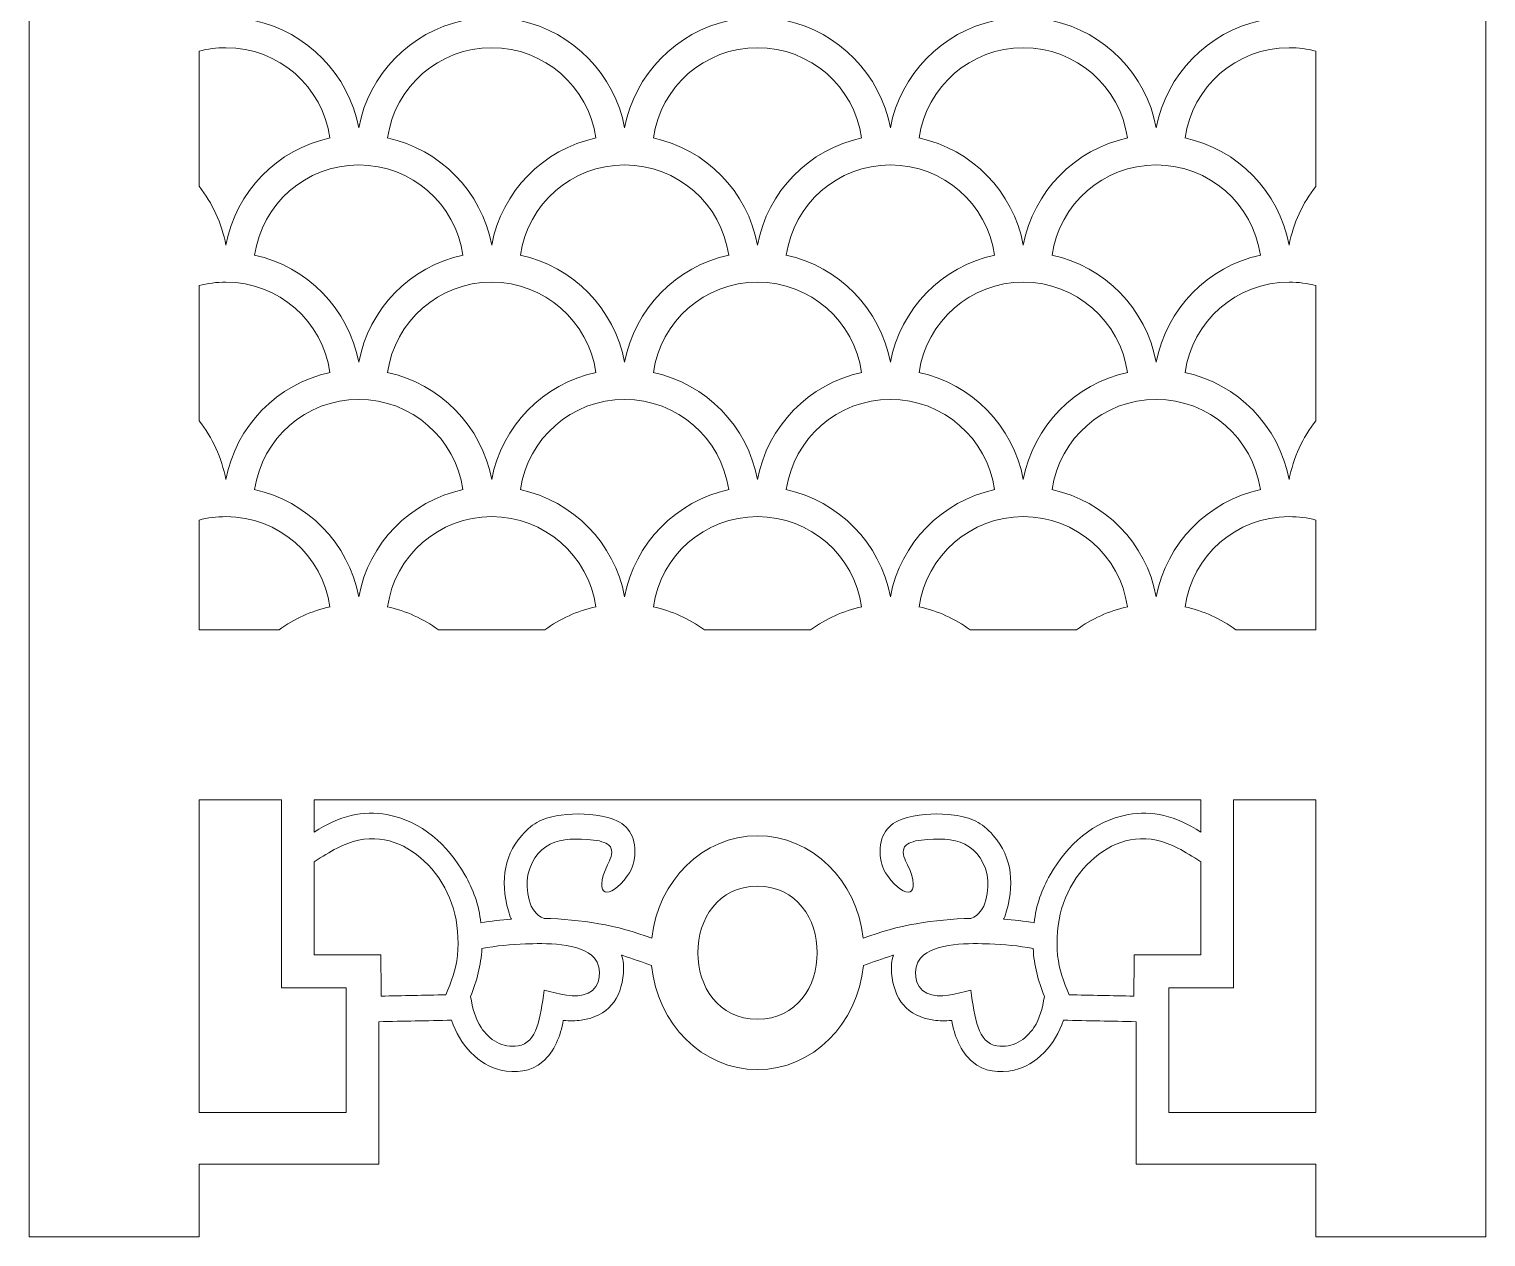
# Model space of a CAD drawing. Header units: centimetres. Extents: x -9.1 to 6.9, y -12.8 to 14.
# Drawn here: x -0.38 to 6.92, y -12.81 to -6.75 of the extents above; entities that cross this region are included whole.
import ezdxf

# ---------------------------------------------------------------- set-up
doc = ezdxf.new("R2010")
doc.units = ezdxf.units.CM
doc.header["$MEASUREMENT"] = 0
doc.layers.add('layer 1', color=7, linetype='Continuous')

msp = doc.modelspace()

# ---------------------------------------------------------------- linework, layer by layer
at = {"layer": 'layer 1', "color": 242, "lineweight": 9}
for points, knots in [([(6.9224, 13.97715), (4.48724, 13.97715), (2.05207, 13.97715), (-0.3831, 13.97715), (-0.3831, 13.97715), (-0.3831, 5.83829), (-0.3831, -2.30057), (-0.3831, -10.43944), (-0.3831, -10.43944), (-0.38308, -10.43944), (-0.38306, -10.43944), (-0.38304, -10.43944), (-0.38304, -10.43944), (-0.38304, -11.22951), (-0.38304, -12.01959), (-0.38304, -12.80967), (-0.38304, -12.80967), (-0.09894, -12.80967), (0.18517, -12.80967), (0.46927, -12.80967), (0.46927, -12.80967), (0.46927, -12.68791), (0.46927, -12.56615), (0.46927, -12.44439), (0.46927, -12.44439), (0.76979, -12.44439), (1.07031, -12.44439), (1.37083, -12.44439), (1.37083, -12.44439), (1.37083, -12.20647), (1.37083, -11.96854), (1.37083, -11.73061), (1.37083, -11.73061), (1.49241, -11.72818), (1.61399, -11.72576), (1.73556, -11.72333), (1.73556, -11.72333), (1.75716, -11.78489), (1.78544, -11.83829), (1.83242, -11.88541), (1.83242, -11.88541), (1.87842, -11.93155), (1.92596, -11.96007), (1.98178, -11.97305), (1.98178, -11.97305), (2.05568, -11.99023), (2.13372, -11.98275), (2.19304, -11.931), (2.19304, -11.931), (2.25044, -11.88091), (2.28356, -11.80069), (2.29546, -11.72416), (2.29546, -11.72416), (2.32943, -11.7276), (2.35832, -11.7268), (2.38557, -11.7229), (2.38557, -11.7229), (2.52153, -11.70344), (2.58575, -11.61741), (2.59723, -11.48768), (2.59723, -11.48768), (2.60004, -11.45589), (2.5978, -11.4245), (2.58771, -11.39688), (2.58771, -11.39688), (2.58984, -11.39741), (2.59197, -11.39794), (2.59411, -11.39847), (2.59411, -11.39847), (2.64209, -11.41506), (2.69007, -11.43165), (2.73805, -11.44824), (2.73805, -11.44824), (2.76684, -11.74224), (2.99387, -11.97114), (3.26969, -11.97114), (3.26969, -11.97114), (3.54549, -11.97114), (3.77253, -11.74224), (3.80132, -11.44824), (3.80132, -11.44824), (3.8493, -11.43165), (3.89727, -11.41506), (3.94526, -11.39847), (3.94526, -11.39847), (3.94739, -11.39794), (3.94952, -11.39741), (3.95166, -11.39688), (3.95166, -11.39688), (3.94157, -11.4245), (3.93932, -11.45589), (3.94214, -11.48768), (3.94214, -11.48768), (3.95361, -11.61741), (4.01784, -11.70344), (4.1538, -11.7229), (4.1538, -11.7229), (4.18105, -11.7268), (4.20994, -11.7276), (4.24391, -11.72416), (4.24391, -11.72416), (4.25581, -11.80069), (4.28892, -11.88091), (4.34633, -11.931), (4.34633, -11.931), (4.40565, -11.98275), (4.48369, -11.99023), (4.55758, -11.97305), (4.55758, -11.97305), (4.61341, -11.96007), (4.66094, -11.93155), (4.70694, -11.88541), (4.70694, -11.88541), (4.75392, -11.83829), (4.78221, -11.78489), (4.8038, -11.72333), (4.8038, -11.72333), (4.92538, -11.72576), (5.04696, -11.72818), (5.16854, -11.73061), (5.16854, -11.73061), (5.16854, -11.96854), (5.16854, -12.20647), (5.16854, -12.44439), (5.16854, -12.44439), (5.46906, -12.44439), (5.76958, -12.44439), (6.0701, -12.44439), (6.0701, -12.44439), (6.0701, -12.56615), (6.0701, -12.68791), (6.0701, -12.80967), (6.0701, -12.80967), (6.3542, -12.80967), (6.6383, -12.80967), (6.9224, -12.80967), (6.9224, -12.80967), (6.9224, -12.01959), (6.9224, -11.22951), (6.9224, -10.43944), (6.9224, -10.43944), (6.9224, -2.30057), (6.9224, 5.83829), (6.9224, 13.97715)], [0, 0, 0, 0, 0.027027, 0.027027, 0.027027, 0.027027, 0.0540541, 0.0540541, 0.0540541, 0.0540541, 0.0810811, 0.0810811, 0.0810811, 0.0810811, 0.1081081, 0.1081081, 0.1081081, 0.1081081, 0.1351351, 0.1351351, 0.1351351, 0.1351351, 0.1621622, 0.1621622, 0.1621622, 0.1621622, 0.1891892, 0.1891892, 0.1891892, 0.1891892, 0.2162162, 0.2162162, 0.2162162, 0.2162162, 0.2432432, 0.2432432, 0.2432432, 0.2432432, 0.2702703, 0.2702703, 0.2702703, 0.2702703, 0.2972973, 0.2972973, 0.2972973, 0.2972973, 0.3243243, 0.3243243, 0.3243243, 0.3243243, 0.3513514, 0.3513514, 0.3513514, 0.3513514, 0.3783784, 0.3783784, 0.3783784, 0.3783784, 0.4054054, 0.4054054, 0.4054054, 0.4054054, 0.4324324, 0.4324324, 0.4324324, 0.4324324, 0.4594595, 0.4594595, 0.4594595, 0.4594595, 0.4864865, 0.4864865, 0.4864865, 0.4864865, 0.5135135, 0.5135135, 0.5135135, 0.5135135, 0.5405405, 0.5405405, 0.5405405, 0.5405405, 0.5675676, 0.5675676, 0.5675676, 0.5675676, 0.5945946, 0.5945946, 0.5945946, 0.5945946, 0.6216216, 0.6216216, 0.6216216, 0.6216216, 0.6486486, 0.6486486, 0.6486486, 0.6486486, 0.6756757, 0.6756757, 0.6756757, 0.6756757, 0.7027027, 0.7027027, 0.7027027, 0.7027027, 0.7297297, 0.7297297, 0.7297297, 0.7297297, 0.7567568, 0.7567568, 0.7567568, 0.7567568, 0.7837838, 0.7837838, 0.7837838, 0.7837838, 0.8108108, 0.8108108, 0.8108108, 0.8108108, 0.8378378, 0.8378378, 0.8378378, 0.8378378, 0.8648649, 0.8648649, 0.8648649, 0.8648649, 0.8918919, 0.8918919, 0.8918919, 0.8918919, 0.9189189, 0.9189189, 0.9189189, 0.9189189, 0.9459459, 0.9459459, 0.9459459, 0.9459459, 1, 1, 1, 1]), ([(0.74609, -6.71102), (0.74666, -6.71102), (0.74724, -6.71102), (0.74783, -6.71102), (0.74783, -6.71102), (0.78441, -6.45539), (1.00428, -6.25883), (1.26999, -6.25883), (1.26999, -6.25883), (1.53571, -6.25883), (1.75558, -6.45539), (1.79216, -6.71102), (1.79216, -6.71102), (1.79274, -6.71102), (1.79332, -6.71102), (1.79391, -6.71102), (1.79391, -6.71102), (1.52827, -6.76792), (1.32029, -6.9804), (1.27, -7.24844), (1.27, -7.24844), (1.21971, -6.9804), (1.01174, -6.76792), (0.74609, -6.71102)], [0, 0, 0, 0, 0.1428571, 0.1428571, 0.1428571, 0.1428571, 0.2857143, 0.2857143, 0.2857143, 0.2857143, 0.4285714, 0.4285714, 0.4285714, 0.4285714, 0.5714286, 0.5714286, 0.5714286, 0.5714286, 0.7142857, 0.7142857, 0.7142857, 0.7142857, 1, 1, 1, 1]), ([(2.0792, -6.71102), (2.07978, -6.71102), (2.08037, -6.71102), (2.08094, -6.71102), (2.08094, -6.71102), (2.11752, -6.45539), (2.33739, -6.25883), (2.60311, -6.25883), (2.60311, -6.25883), (2.86883, -6.25883), (3.08869, -6.45539), (3.12527, -6.71102), (3.12527, -6.71102), (3.12585, -6.71102), (3.12643, -6.71102), (3.12702, -6.71102), (3.12702, -6.71102), (2.86138, -6.76792), (2.65341, -6.9804), (2.60311, -7.24844), (2.60311, -7.24844), (2.55282, -6.9804), (2.34485, -6.76792), (2.0792, -6.71102)], [0, 0, 0, 0, 0.1428571, 0.1428571, 0.1428571, 0.1428571, 0.2857143, 0.2857143, 0.2857143, 0.2857143, 0.4285714, 0.4285714, 0.4285714, 0.4285714, 0.5714286, 0.5714286, 0.5714286, 0.5714286, 0.7142857, 0.7142857, 0.7142857, 0.7142857, 1, 1, 1, 1]), ([(3.41232, -6.71102), (3.41289, -6.71102), (3.41348, -6.71102), (3.41405, -6.71102), (3.41405, -6.71102), (3.45063, -6.45539), (3.67051, -6.25883), (3.93622, -6.25883), (3.93622, -6.25883), (4.20194, -6.25883), (4.42181, -6.45539), (4.45839, -6.71102), (4.45839, -6.71102), (4.45897, -6.71102), (4.45955, -6.71102), (4.46014, -6.71102), (4.46014, -6.71102), (4.1945, -6.76792), (3.98652, -6.9804), (3.93623, -7.24844), (3.93623, -7.24844), (3.88594, -6.9804), (3.67796, -6.76792), (3.41232, -6.71102)], [0, 0, 0, 0, 0.1428571, 0.1428571, 0.1428571, 0.1428571, 0.2857143, 0.2857143, 0.2857143, 0.2857143, 0.4285714, 0.4285714, 0.4285714, 0.4285714, 0.5714286, 0.5714286, 0.5714286, 0.5714286, 0.7142857, 0.7142857, 0.7142857, 0.7142857, 1, 1, 1, 1]), ([(4.74543, -6.71102), (4.74602, -6.71102), (4.74658, -6.71102), (4.74717, -6.71102), (4.74717, -6.71102), (4.78375, -6.45539), (5.00362, -6.25883), (5.26933, -6.25883), (5.26933, -6.25883), (5.53505, -6.25883), (5.75492, -6.45539), (5.7915, -6.71102), (5.7915, -6.71102), (5.79208, -6.71102), (5.79266, -6.71102), (5.79325, -6.71102), (5.79325, -6.71102), (5.52761, -6.76792), (5.31963, -6.9804), (5.26934, -7.24844), (5.26934, -7.24844), (5.21905, -6.9804), (5.01108, -6.76792), (4.74543, -6.71102)], [0, 0, 0, 0, 0.1428571, 0.1428571, 0.1428571, 0.1428571, 0.2857143, 0.2857143, 0.2857143, 0.2857143, 0.4285714, 0.4285714, 0.4285714, 0.4285714, 0.5714286, 0.5714286, 0.5714286, 0.5714286, 0.7142857, 0.7142857, 0.7142857, 0.7142857, 1, 1, 1, 1]), ([(0.46922, -6.86393), (0.46922, -7.08991), (0.46922, -7.31588), (0.46922, -7.54185), (0.46922, -7.54185), (0.53581, -7.62611), (0.58286, -7.72654), (0.60344, -7.83629), (0.60344, -7.83629), (0.65373, -7.56825), (0.86171, -7.35577), (1.12735, -7.29887), (1.12735, -7.29887), (1.12677, -7.29887), (1.12619, -7.29887), (1.12561, -7.29887), (1.12561, -7.29887), (1.08902, -7.04325), (0.86916, -6.84668), (0.60344, -6.84668), (0.60344, -6.84668), (0.55706, -6.84668), (0.51208, -6.85269), (0.46922, -6.86393)], [0, 0, 0, 0, 0.1428571, 0.1428571, 0.1428571, 0.1428571, 0.2857143, 0.2857143, 0.2857143, 0.2857143, 0.4285714, 0.4285714, 0.4285714, 0.4285714, 0.5714286, 0.5714286, 0.5714286, 0.5714286, 0.7142857, 0.7142857, 0.7142857, 0.7142857, 1, 1, 1, 1]), ([(1.41266, -7.29887), (1.41323, -7.29887), (1.41381, -7.29887), (1.41438, -7.29887), (1.41438, -7.29887), (1.45097, -7.04325), (1.67083, -6.84668), (1.93655, -6.84668), (1.93655, -6.84668), (2.20228, -6.84668), (2.42214, -7.04325), (2.45873, -7.29887), (2.45873, -7.29887), (2.45931, -7.29887), (2.45989, -7.29887), (2.46046, -7.29887), (2.46046, -7.29887), (2.19482, -7.35577), (1.98684, -7.56825), (1.93655, -7.83629), (1.93655, -7.83629), (1.88626, -7.56825), (1.6783, -7.35577), (1.41266, -7.29887)], [0, 0, 0, 0, 0.1428571, 0.1428571, 0.1428571, 0.1428571, 0.2857143, 0.2857143, 0.2857143, 0.2857143, 0.4285714, 0.4285714, 0.4285714, 0.4285714, 0.5714286, 0.5714286, 0.5714286, 0.5714286, 0.7142857, 0.7142857, 0.7142857, 0.7142857, 1, 1, 1, 1]), ([(2.74577, -7.29887), (2.74635, -7.29887), (2.74692, -7.29887), (2.7475, -7.29887), (2.7475, -7.29887), (2.78409, -7.04325), (3.00394, -6.84668), (3.26966, -6.84668), (3.26966, -6.84668), (3.53539, -6.84668), (3.75525, -7.04325), (3.79184, -7.29887), (3.79184, -7.29887), (3.79242, -7.29887), (3.793, -7.29887), (3.79358, -7.29887), (3.79358, -7.29887), (3.52793, -7.35577), (3.31997, -7.56825), (3.26968, -7.83629), (3.26968, -7.83629), (3.21939, -7.56825), (3.01141, -7.35577), (2.74577, -7.29887)], [0, 0, 0, 0, 0.1428571, 0.1428571, 0.1428571, 0.1428571, 0.2857143, 0.2857143, 0.2857143, 0.2857143, 0.4285714, 0.4285714, 0.4285714, 0.4285714, 0.5714286, 0.5714286, 0.5714286, 0.5714286, 0.7142857, 0.7142857, 0.7142857, 0.7142857, 1, 1, 1, 1]), ([(4.07888, -7.29887), (4.07946, -7.29887), (4.08004, -7.29887), (4.08061, -7.29887), (4.08061, -7.29887), (4.1172, -7.04325), (4.33706, -6.84668), (4.60279, -6.84668), (4.60279, -6.84668), (4.86851, -6.84668), (5.08836, -7.04325), (5.12495, -7.29887), (5.12495, -7.29887), (5.12553, -7.29887), (5.12611, -7.29887), (5.12669, -7.29887), (5.12669, -7.29887), (4.86106, -7.35577), (4.65307, -7.56825), (4.60279, -7.83629), (4.60279, -7.83629), (4.5525, -7.56825), (4.34453, -7.35577), (4.07888, -7.29887)], [0, 0, 0, 0, 0.1428571, 0.1428571, 0.1428571, 0.1428571, 0.2857143, 0.2857143, 0.2857143, 0.2857143, 0.4285714, 0.4285714, 0.4285714, 0.4285714, 0.5714286, 0.5714286, 0.5714286, 0.5714286, 0.7142857, 0.7142857, 0.7142857, 0.7142857, 1, 1, 1, 1]), ([(6.0701, -7.54191), (6.0701, -7.31591), (6.0701, -7.08992), (6.0701, -6.86393), (6.0701, -6.86393), (6.02724, -6.85269), (5.98227, -6.84668), (5.93589, -6.84668), (5.93589, -6.84668), (5.67017, -6.84668), (5.45032, -7.04325), (5.41372, -7.29887), (5.41372, -7.29887), (5.41315, -7.29887), (5.41257, -7.29887), (5.412, -7.29887), (5.412, -7.29887), (5.67764, -7.35577), (5.8856, -7.56825), (5.93591, -7.83629), (5.93591, -7.83629), (5.9565, -7.72656), (6.00352, -7.62616), (6.0701, -7.54191)], [0, 0, 0, 0, 0.1428571, 0.1428571, 0.1428571, 0.1428571, 0.2857143, 0.2857143, 0.2857143, 0.2857143, 0.4285714, 0.4285714, 0.4285714, 0.4285714, 0.5714286, 0.5714286, 0.5714286, 0.5714286, 0.7142857, 0.7142857, 0.7142857, 0.7142857, 1, 1, 1, 1]), ([(0.74609, -7.88672), (0.74668, -7.88672), (0.74726, -7.88672), (0.74784, -7.88672), (0.74784, -7.88672), (0.78442, -7.6311), (1.00428, -7.43452), (1.27, -7.43452), (1.27, -7.43452), (1.53572, -7.43452), (1.75559, -7.6311), (1.79217, -7.88672), (1.79217, -7.88672), (1.79274, -7.88672), (1.79332, -7.88672), (1.79391, -7.88672), (1.79391, -7.88672), (1.52827, -7.94361), (1.3203, -8.15611), (1.27001, -8.42414), (1.27001, -8.42414), (1.21971, -8.15611), (1.01174, -7.94361), (0.74609, -7.88672)], [0, 0, 0, 0, 0.1428571, 0.1428571, 0.1428571, 0.1428571, 0.2857143, 0.2857143, 0.2857143, 0.2857143, 0.4285714, 0.4285714, 0.4285714, 0.4285714, 0.5714286, 0.5714286, 0.5714286, 0.5714286, 0.7142857, 0.7142857, 0.7142857, 0.7142857, 1, 1, 1, 1]), ([(2.07921, -7.88672), (2.07978, -7.88672), (2.08037, -7.88672), (2.08095, -7.88672), (2.08095, -7.88672), (2.11753, -7.6311), (2.3374, -7.43452), (2.60311, -7.43452), (2.60311, -7.43452), (2.86883, -7.43452), (3.0887, -7.6311), (3.12528, -7.88672), (3.12528, -7.88672), (3.12586, -7.88672), (3.12645, -7.88672), (3.12703, -7.88672), (3.12703, -7.88672), (2.86138, -7.94361), (2.65341, -8.15611), (2.60312, -8.42414), (2.60312, -8.42414), (2.55283, -8.15611), (2.34486, -7.94361), (2.07921, -7.88672)], [0, 0, 0, 0, 0.1428571, 0.1428571, 0.1428571, 0.1428571, 0.2857143, 0.2857143, 0.2857143, 0.2857143, 0.4285714, 0.4285714, 0.4285714, 0.4285714, 0.5714286, 0.5714286, 0.5714286, 0.5714286, 0.7142857, 0.7142857, 0.7142857, 0.7142857, 1, 1, 1, 1]), ([(3.41232, -7.88672), (3.41291, -7.88672), (3.41348, -7.88672), (3.41406, -7.88672), (3.41406, -7.88672), (3.45064, -7.6311), (3.67051, -7.43452), (3.93623, -7.43452), (3.93623, -7.43452), (4.20195, -7.43452), (4.42181, -7.6311), (4.45839, -7.88672), (4.45839, -7.88672), (4.45897, -7.88672), (4.45955, -7.88672), (4.46014, -7.88672), (4.46014, -7.88672), (4.1945, -7.94361), (3.98653, -8.15611), (3.93623, -8.42414), (3.93623, -8.42414), (3.88594, -8.15611), (3.67796, -7.94361), (3.41232, -7.88672)], [0, 0, 0, 0, 0.1428571, 0.1428571, 0.1428571, 0.1428571, 0.2857143, 0.2857143, 0.2857143, 0.2857143, 0.4285714, 0.4285714, 0.4285714, 0.4285714, 0.5714286, 0.5714286, 0.5714286, 0.5714286, 0.7142857, 0.7142857, 0.7142857, 0.7142857, 1, 1, 1, 1]), ([(4.74545, -7.88672), (4.74602, -7.88672), (4.7466, -7.88672), (4.74717, -7.88672), (4.74717, -7.88672), (4.78375, -7.6311), (5.00362, -7.43452), (5.26934, -7.43452), (5.26934, -7.43452), (5.53506, -7.43452), (5.75493, -7.6311), (5.79151, -7.88672), (5.79151, -7.88672), (5.79209, -7.88672), (5.79268, -7.88672), (5.79325, -7.88672), (5.79325, -7.88672), (5.52761, -7.94361), (5.31964, -8.15611), (5.26934, -8.42414), (5.26934, -8.42414), (5.21905, -8.15611), (5.01108, -7.94361), (4.74545, -7.88672)], [0, 0, 0, 0, 0.1428571, 0.1428571, 0.1428571, 0.1428571, 0.2857143, 0.2857143, 0.2857143, 0.2857143, 0.4285714, 0.4285714, 0.4285714, 0.4285714, 0.5714286, 0.5714286, 0.5714286, 0.5714286, 0.7142857, 0.7142857, 0.7142857, 0.7142857, 1, 1, 1, 1]), ([(0.46922, -8.03963), (0.46922, -8.2656), (0.46922, -8.49157), (0.46922, -8.71754), (0.46922, -8.71754), (0.53581, -8.8018), (0.58286, -8.90223), (0.60344, -9.01198), (0.60344, -9.01198), (0.65373, -8.74395), (0.86171, -8.53146), (1.12736, -8.47457), (1.12736, -8.47457), (1.12678, -8.47457), (1.1262, -8.47457), (1.12562, -8.47457), (1.12562, -8.47457), (1.08903, -8.21894), (0.86917, -8.02237), (0.60344, -8.02237), (0.60344, -8.02237), (0.55706, -8.02237), (0.51208, -8.02838), (0.46922, -8.03963)], [0, 0, 0, 0, 0.1428571, 0.1428571, 0.1428571, 0.1428571, 0.2857143, 0.2857143, 0.2857143, 0.2857143, 0.4285714, 0.4285714, 0.4285714, 0.4285714, 0.5714286, 0.5714286, 0.5714286, 0.5714286, 0.7142857, 0.7142857, 0.7142857, 0.7142857, 1, 1, 1, 1]), ([(1.41266, -8.47457), (1.41324, -8.47457), (1.41381, -8.47457), (1.41439, -8.47457), (1.41439, -8.47457), (1.45098, -8.21894), (1.67083, -8.02237), (1.93655, -8.02237), (1.93655, -8.02237), (2.20228, -8.02237), (2.42214, -8.21894), (2.45873, -8.47457), (2.45873, -8.47457), (2.45931, -8.47457), (2.45989, -8.47457), (2.46047, -8.47457), (2.46047, -8.47457), (2.19482, -8.53146), (1.98686, -8.74395), (1.93657, -9.01198), (1.93657, -9.01198), (1.88628, -8.74395), (1.6783, -8.53146), (1.41266, -8.47457)], [0, 0, 0, 0, 0.1428571, 0.1428571, 0.1428571, 0.1428571, 0.2857143, 0.2857143, 0.2857143, 0.2857143, 0.4285714, 0.4285714, 0.4285714, 0.4285714, 0.5714286, 0.5714286, 0.5714286, 0.5714286, 0.7142857, 0.7142857, 0.7142857, 0.7142857, 1, 1, 1, 1]), ([(2.74578, -8.47457), (2.74635, -8.47457), (2.74693, -8.47457), (2.7475, -8.47457), (2.7475, -8.47457), (2.78409, -8.21894), (3.00395, -8.02237), (3.26968, -8.02237), (3.26968, -8.02237), (3.5354, -8.02237), (3.75525, -8.21894), (3.79185, -8.47457), (3.79185, -8.47457), (3.79243, -8.47457), (3.793, -8.47457), (3.79358, -8.47457), (3.79358, -8.47457), (3.52795, -8.53146), (3.31997, -8.74395), (3.26968, -9.01198), (3.26968, -9.01198), (3.21939, -8.74395), (3.01142, -8.53146), (2.74578, -8.47457)], [0, 0, 0, 0, 0.1428571, 0.1428571, 0.1428571, 0.1428571, 0.2857143, 0.2857143, 0.2857143, 0.2857143, 0.4285714, 0.4285714, 0.4285714, 0.4285714, 0.5714286, 0.5714286, 0.5714286, 0.5714286, 0.7142857, 0.7142857, 0.7142857, 0.7142857, 1, 1, 1, 1]), ([(4.07889, -8.47457), (4.07947, -8.47457), (4.08004, -8.47457), (4.08062, -8.47457), (4.08062, -8.47457), (4.11721, -8.21894), (4.33706, -8.02237), (4.60279, -8.02237), (4.60279, -8.02237), (4.86851, -8.02237), (5.08837, -8.21894), (5.12496, -8.47457), (5.12496, -8.47457), (5.12554, -8.47457), (5.12611, -8.47457), (5.12669, -8.47457), (5.12669, -8.47457), (4.86106, -8.53146), (4.65309, -8.74395), (4.6028, -9.01198), (4.6028, -9.01198), (4.55251, -8.74395), (4.34453, -8.53146), (4.07889, -8.47457)], [0, 0, 0, 0, 0.1428571, 0.1428571, 0.1428571, 0.1428571, 0.2857143, 0.2857143, 0.2857143, 0.2857143, 0.4285714, 0.4285714, 0.4285714, 0.4285714, 0.5714286, 0.5714286, 0.5714286, 0.5714286, 0.7142857, 0.7142857, 0.7142857, 0.7142857, 1, 1, 1, 1]), ([(6.0701, -8.71761), (6.0701, -8.49162), (6.0701, -8.26561), (6.0701, -8.03962), (6.0701, -8.03962), (6.02724, -8.02838), (5.98227, -8.02237), (5.93591, -8.02237), (5.93591, -8.02237), (5.67018, -8.02237), (5.45032, -8.21894), (5.41373, -8.47457), (5.41373, -8.47457), (5.41315, -8.47457), (5.41258, -8.47457), (5.412, -8.47457), (5.412, -8.47457), (5.67765, -8.53146), (5.88562, -8.74395), (5.93591, -9.01198), (5.93591, -9.01198), (5.9565, -8.90227), (6.00352, -8.80185), (6.0701, -8.71761)], [0, 0, 0, 0, 0.1428571, 0.1428571, 0.1428571, 0.1428571, 0.2857143, 0.2857143, 0.2857143, 0.2857143, 0.4285714, 0.4285714, 0.4285714, 0.4285714, 0.5714286, 0.5714286, 0.5714286, 0.5714286, 0.7142857, 0.7142857, 0.7142857, 0.7142857, 1, 1, 1, 1]), ([(0.74606, -9.06241), (0.74665, -9.06241), (0.74724, -9.06241), (0.74784, -9.06241), (0.74784, -9.06241), (0.78442, -8.80679), (1.00429, -8.61022), (1.27001, -8.61022), (1.27001, -8.61022), (1.53572, -8.61022), (1.75559, -8.80679), (1.79217, -9.06241), (1.79217, -9.06241), (1.79274, -9.06241), (1.7933, -9.06241), (1.79387, -9.06241), (1.79387, -9.06241), (1.52823, -9.11931), (1.32025, -9.3318), (1.26996, -9.59984), (1.26996, -9.59984), (1.21967, -9.3318), (1.0117, -9.11931), (0.74606, -9.06241)], [0, 0, 0, 0, 0.1428571, 0.1428571, 0.1428571, 0.1428571, 0.2857143, 0.2857143, 0.2857143, 0.2857143, 0.4285714, 0.4285714, 0.4285714, 0.4285714, 0.5714286, 0.5714286, 0.5714286, 0.5714286, 0.7142857, 0.7142857, 0.7142857, 0.7142857, 1, 1, 1, 1]), ([(2.07917, -9.06241), (2.07976, -9.06241), (2.08035, -9.06241), (2.08095, -9.06241), (2.08095, -9.06241), (2.11753, -8.80679), (2.3374, -8.61022), (2.60312, -8.61022), (2.60312, -8.61022), (2.86884, -8.61022), (3.08871, -8.80679), (3.12529, -9.06241), (3.12529, -9.06241), (3.12585, -9.06241), (3.12642, -9.06241), (3.12698, -9.06241), (3.12698, -9.06241), (2.86134, -9.11931), (2.65337, -9.3318), (2.60307, -9.59984), (2.60307, -9.59984), (2.55278, -9.3318), (2.34481, -9.11931), (2.07917, -9.06241)], [0, 0, 0, 0, 0.1428571, 0.1428571, 0.1428571, 0.1428571, 0.2857143, 0.2857143, 0.2857143, 0.2857143, 0.4285714, 0.4285714, 0.4285714, 0.4285714, 0.5714286, 0.5714286, 0.5714286, 0.5714286, 0.7142857, 0.7142857, 0.7142857, 0.7142857, 1, 1, 1, 1]), ([(3.41229, -9.06241), (3.41288, -9.06241), (3.41346, -9.06241), (3.41406, -9.06241), (3.41406, -9.06241), (3.45065, -8.80679), (3.67052, -8.61022), (3.93623, -8.61022), (3.93623, -8.61022), (4.20195, -8.61022), (4.42182, -8.80679), (4.4584, -9.06241), (4.4584, -9.06241), (4.45896, -9.06241), (4.45953, -9.06241), (4.4601, -9.06241), (4.4601, -9.06241), (4.19445, -9.11931), (3.98648, -9.3318), (3.93619, -9.59984), (3.93619, -9.59984), (3.8859, -9.3318), (3.67792, -9.11931), (3.41229, -9.06241)], [0, 0, 0, 0, 0.1428571, 0.1428571, 0.1428571, 0.1428571, 0.2857143, 0.2857143, 0.2857143, 0.2857143, 0.4285714, 0.4285714, 0.4285714, 0.4285714, 0.5714286, 0.5714286, 0.5714286, 0.5714286, 0.7142857, 0.7142857, 0.7142857, 0.7142857, 1, 1, 1, 1]), ([(4.7454, -9.06241), (4.74599, -9.06241), (4.74658, -9.06241), (4.74718, -9.06241), (4.74718, -9.06241), (4.78376, -8.80679), (5.00362, -8.61022), (5.26934, -8.61022), (5.26934, -8.61022), (5.53506, -8.61022), (5.75493, -8.80679), (5.79151, -9.06241), (5.79151, -9.06241), (5.79208, -9.06241), (5.79264, -9.06241), (5.79321, -9.06241), (5.79321, -9.06241), (5.52757, -9.11931), (5.3196, -9.3318), (5.2693, -9.59984), (5.2693, -9.59984), (5.21901, -9.3318), (5.01105, -9.11931), (4.7454, -9.06241)], [0, 0, 0, 0, 0.1428571, 0.1428571, 0.1428571, 0.1428571, 0.2857143, 0.2857143, 0.2857143, 0.2857143, 0.4285714, 0.4285714, 0.4285714, 0.4285714, 0.5714286, 0.5714286, 0.5714286, 0.5714286, 0.7142857, 0.7142857, 0.7142857, 0.7142857, 1, 1, 1, 1]), ([(0.46922, -9.21532), (0.46922, -9.39879), (0.46922, -9.58224), (0.46922, -9.76571), (0.46922, -9.76571), (0.60283, -9.76571), (0.73642, -9.76571), (0.87002, -9.76571), (0.87002, -9.76571), (0.94547, -9.71052), (1.03274, -9.67053), (1.12731, -9.65026), (1.12731, -9.65026), (1.12673, -9.65026), (1.12615, -9.65026), (1.12557, -9.65026), (1.12557, -9.65026), (1.08898, -9.39464), (0.86913, -9.19806), (0.60341, -9.19806), (0.60341, -9.19806), (0.55703, -9.19806), (0.51206, -9.20408), (0.46922, -9.21532)], [0, 0, 0, 0, 0.1428571, 0.1428571, 0.1428571, 0.1428571, 0.2857143, 0.2857143, 0.2857143, 0.2857143, 0.4285714, 0.4285714, 0.4285714, 0.4285714, 0.5714286, 0.5714286, 0.5714286, 0.5714286, 0.7142857, 0.7142857, 0.7142857, 0.7142857, 1, 1, 1, 1]), ([(1.66992, -9.76571), (1.84766, -9.76571), (2.0254, -9.76571), (2.20314, -9.76571), (2.20314, -9.76571), (2.27859, -9.71052), (2.36585, -9.67053), (2.46042, -9.65026), (2.46042, -9.65026), (2.45984, -9.65026), (2.45927, -9.65026), (2.45869, -9.65026), (2.45869, -9.65026), (2.42211, -9.39464), (2.20224, -9.19806), (1.93652, -9.19806), (1.93652, -9.19806), (1.67079, -9.19806), (1.45093, -9.39464), (1.41434, -9.65026), (1.41434, -9.65026), (1.41377, -9.65026), (1.41319, -9.65026), (1.41262, -9.65026), (1.41262, -9.65026), (1.50721, -9.67053), (1.59447, -9.71052), (1.66992, -9.76571)], [0, 0, 0, 0, 0.125, 0.125, 0.125, 0.125, 0.25, 0.25, 0.25, 0.25, 0.375, 0.375, 0.375, 0.375, 0.5, 0.5, 0.5, 0.5, 0.625, 0.625, 0.625, 0.625, 0.75, 0.75, 0.75, 0.75, 1, 1, 1, 1]), ([(3.00302, -9.76571), (3.18077, -9.76571), (3.35851, -9.76571), (3.53625, -9.76571), (3.53625, -9.76571), (3.6117, -9.71052), (3.69896, -9.67053), (3.79355, -9.65026), (3.79355, -9.65026), (3.79296, -9.65026), (3.79238, -9.65026), (3.7918, -9.65026), (3.7918, -9.65026), (3.75521, -9.39464), (3.53535, -9.19806), (3.26963, -9.19806), (3.26963, -9.19806), (3.0039, -9.19806), (2.78405, -9.39464), (2.74747, -9.65026), (2.74747, -9.65026), (2.74688, -9.65026), (2.74631, -9.65026), (2.74573, -9.65026), (2.74573, -9.65026), (2.84032, -9.67053), (2.92758, -9.71052), (3.00302, -9.76571)], [0, 0, 0, 0, 0.125, 0.125, 0.125, 0.125, 0.25, 0.25, 0.25, 0.25, 0.375, 0.375, 0.375, 0.375, 0.5, 0.5, 0.5, 0.5, 0.625, 0.625, 0.625, 0.625, 0.75, 0.75, 0.75, 0.75, 1, 1, 1, 1]), ([(4.33615, -9.76571), (4.51388, -9.76571), (4.69163, -9.76571), (4.86937, -9.76571), (4.86937, -9.76571), (4.94481, -9.71052), (5.03207, -9.67053), (5.12665, -9.65026), (5.12665, -9.65026), (5.12607, -9.65026), (5.1255, -9.65026), (5.12492, -9.65026), (5.12492, -9.65026), (5.08834, -9.39464), (4.86846, -9.19806), (4.60275, -9.19806), (4.60275, -9.19806), (4.33702, -9.19806), (4.11716, -9.39464), (4.08057, -9.65026), (4.08057, -9.65026), (4.08001, -9.65026), (4.07942, -9.65026), (4.07885, -9.65026), (4.07885, -9.65026), (4.17343, -9.67053), (4.26069, -9.71052), (4.33615, -9.76571)], [0, 0, 0, 0, 0.125, 0.125, 0.125, 0.125, 0.25, 0.25, 0.25, 0.25, 0.375, 0.375, 0.375, 0.375, 0.5, 0.5, 0.5, 0.5, 0.625, 0.625, 0.625, 0.625, 0.75, 0.75, 0.75, 0.75, 1, 1, 1, 1]), ([(5.66926, -9.76571), (5.80287, -9.76571), (5.93648, -9.76571), (6.0701, -9.76571), (6.0701, -9.76571), (6.0701, -9.58224), (6.0701, -9.39879), (6.0701, -9.21532), (6.0701, -9.21532), (6.02723, -9.20408), (5.98225, -9.19806), (5.93586, -9.19806), (5.93586, -9.19806), (5.67013, -9.19806), (5.45028, -9.39464), (5.4137, -9.65026), (5.4137, -9.65026), (5.41311, -9.65026), (5.41255, -9.65026), (5.41196, -9.65026), (5.41196, -9.65026), (5.50654, -9.67053), (5.59381, -9.71052), (5.66926, -9.76571)], [0, 0, 0, 0, 0.1428571, 0.1428571, 0.1428571, 0.1428571, 0.2857143, 0.2857143, 0.2857143, 0.2857143, 0.4285714, 0.4285714, 0.4285714, 0.4285714, 0.5714286, 0.5714286, 0.5714286, 0.5714286, 0.7142857, 0.7142857, 0.7142857, 0.7142857, 1, 1, 1, 1]), ([(0.8818, -10.61802), (0.74429, -10.61802), (0.60678, -10.61802), (0.46926, -10.61802), (0.46926, -10.61802), (0.46926, -11.14064), (0.46926, -11.66327), (0.46926, -12.18591), (0.46926, -12.18591), (0.71503, -12.18591), (0.9608, -12.18591), (1.20655, -12.18591), (1.20655, -12.18591), (1.20655, -11.97763), (1.20655, -11.76935), (1.20655, -11.56106), (1.20655, -11.56106), (1.09088, -11.56106), (0.9977, -11.56106), (0.8818, -11.56106), (0.8818, -11.56106), (0.8818, -11.24672), (0.8818, -10.93236), (0.8818, -10.61802)], [0, 0, 0, 0, 0.1428571, 0.1428571, 0.1428571, 0.1428571, 0.2857143, 0.2857143, 0.2857143, 0.2857143, 0.4285714, 0.4285714, 0.4285714, 0.4285714, 0.5714286, 0.5714286, 0.5714286, 0.5714286, 0.7142857, 0.7142857, 0.7142857, 0.7142857, 1, 1, 1, 1]), ([(3.26969, -10.61802), (2.52848, -10.61802), (1.78727, -10.61802), (1.04606, -10.61802), (1.04606, -10.61802), (1.04606, -10.67216), (1.04606, -10.7263), (1.04606, -10.78044), (1.04606, -10.78044), (1.17281, -10.69779), (1.29222, -10.67027), (1.41108, -10.69245), (1.41108, -10.69245), (1.58855, -10.72558), (1.71395, -10.84177), (1.80184, -10.99372), (1.80184, -10.99372), (1.84434, -11.0672), (1.87369, -11.14772), (1.88189, -11.23473), (1.88189, -11.23473), (1.93277, -11.22624), (1.98427, -11.22023), (2.03573, -11.21684), (2.03573, -11.21684), (2.03342, -11.21305), (2.0311, -11.20927), (2.0288, -11.20548), (2.0288, -11.20548), (1.97908, -11.04437), (1.98908, -10.91008), (2.08762, -10.79677), (2.08762, -10.79677), (2.14707, -10.72841), (2.19568, -10.70776), (2.28425, -10.69488), (2.28425, -10.69488), (2.36091, -10.68374), (2.43709, -10.68701), (2.51926, -10.70725), (2.51926, -10.70725), (2.60545, -10.72849), (2.65501, -10.78393), (2.65429, -10.87711), (2.65429, -10.87711), (2.65391, -10.92677), (2.64644, -10.95834), (2.61804, -10.9982), (2.61804, -10.9982), (2.52606, -11.12733), (2.44191, -11.10547), (2.51716, -10.94403), (2.51716, -10.94403), (2.52947, -10.91762), (2.5466, -10.88954), (2.53486, -10.85895), (2.53486, -10.85895), (2.52866, -10.84285), (2.51168, -10.83622), (2.47756, -10.82459), (2.47756, -10.82459), (2.31219, -10.79987), (2.16355, -10.8104), (2.11726, -10.99485), (2.11726, -10.99485), (2.10806, -11.06656), (2.11813, -11.18526), (2.19937, -11.21295), (2.19937, -11.21295), (2.38119, -11.21731), (2.56962, -11.24609), (2.73903, -11.31254), (2.73903, -11.31254), (2.77162, -11.02289), (2.99672, -10.79847), (3.26969, -10.79847), (3.26969, -10.79847), (3.54264, -10.79847), (3.76776, -11.02289), (3.80033, -11.31254), (3.80033, -11.31254), (3.96974, -11.24609), (4.15818, -11.21731), (4.34, -11.21295), (4.34, -11.21295), (4.42124, -11.18526), (4.4313, -11.06656), (4.4221, -10.99485), (4.4221, -10.99485), (4.3758, -10.8104), (4.22717, -10.79987), (4.06179, -10.82459), (4.06179, -10.82459), (4.02769, -10.83622), (4.0107, -10.84285), (4.00452, -10.85895), (4.00452, -10.85895), (3.99277, -10.88954), (4.00989, -10.91762), (4.0222, -10.94403), (4.0222, -10.94403), (4.09746, -11.10547), (4.01331, -11.12733), (3.92132, -10.9982), (3.92132, -10.9982), (3.89292, -10.95834), (3.88546, -10.92677), (3.88507, -10.87711), (3.88507, -10.87711), (3.88437, -10.78393), (3.93392, -10.72849), (4.02011, -10.70725), (4.02011, -10.70725), (4.10228, -10.68701), (4.17846, -10.68374), (4.2551, -10.69488), (4.2551, -10.69488), (4.34369, -10.70776), (4.39229, -10.72841), (4.45174, -10.79677), (4.45174, -10.79677), (4.55028, -10.91008), (4.56028, -11.04437), (4.51056, -11.20548), (4.51056, -11.20548), (4.50826, -11.20927), (4.50594, -11.21305), (4.50363, -11.21684), (4.50363, -11.21684), (4.5551, -11.22023), (4.60661, -11.22624), (4.65748, -11.23473), (4.65748, -11.23473), (4.66569, -11.14772), (4.69503, -11.0672), (4.73752, -10.99372), (4.73752, -10.99372), (4.82541, -10.84177), (4.95081, -10.72558), (5.12829, -10.69245), (5.12829, -10.69245), (5.24714, -10.67027), (5.36655, -10.69779), (5.4933, -10.78044), (5.4933, -10.78044), (5.4933, -10.7263), (5.4933, -10.67216), (5.4933, -10.61802), (5.4933, -10.61802), (4.75209, -10.61802), (4.01089, -10.61802), (3.26969, -10.61802)], [0, 0, 0, 0, 0.025641, 0.025641, 0.025641, 0.025641, 0.0512821, 0.0512821, 0.0512821, 0.0512821, 0.0769231, 0.0769231, 0.0769231, 0.0769231, 0.1025641, 0.1025641, 0.1025641, 0.1025641, 0.1282051, 0.1282051, 0.1282051, 0.1282051, 0.1538462, 0.1538462, 0.1538462, 0.1538462, 0.1794872, 0.1794872, 0.1794872, 0.1794872, 0.2051282, 0.2051282, 0.2051282, 0.2051282, 0.2307692, 0.2307692, 0.2307692, 0.2307692, 0.2564103, 0.2564103, 0.2564103, 0.2564103, 0.2820513, 0.2820513, 0.2820513, 0.2820513, 0.3076923, 0.3076923, 0.3076923, 0.3076923, 0.3333333, 0.3333333, 0.3333333, 0.3333333, 0.3589744, 0.3589744, 0.3589744, 0.3589744, 0.3846154, 0.3846154, 0.3846154, 0.3846154, 0.4102564, 0.4102564, 0.4102564, 0.4102564, 0.4358974, 0.4358974, 0.4358974, 0.4358974, 0.4615385, 0.4615385, 0.4615385, 0.4615385, 0.4871795, 0.4871795, 0.4871795, 0.4871795, 0.5128205, 0.5128205, 0.5128205, 0.5128205, 0.5384615, 0.5384615, 0.5384615, 0.5384615, 0.5641026, 0.5641026, 0.5641026, 0.5641026, 0.5897436, 0.5897436, 0.5897436, 0.5897436, 0.6153846, 0.6153846, 0.6153846, 0.6153846, 0.6410256, 0.6410256, 0.6410256, 0.6410256, 0.6666667, 0.6666667, 0.6666667, 0.6666667, 0.6923077, 0.6923077, 0.6923077, 0.6923077, 0.7179487, 0.7179487, 0.7179487, 0.7179487, 0.7435897, 0.7435897, 0.7435897, 0.7435897, 0.7692308, 0.7692308, 0.7692308, 0.7692308, 0.7948718, 0.7948718, 0.7948718, 0.7948718, 0.8205128, 0.8205128, 0.8205128, 0.8205128, 0.8461538, 0.8461538, 0.8461538, 0.8461538, 0.8717949, 0.8717949, 0.8717949, 0.8717949, 0.8974359, 0.8974359, 0.8974359, 0.8974359, 0.9230769, 0.9230769, 0.9230769, 0.9230769, 0.9487179, 0.9487179, 0.9487179, 0.9487179, 1, 1, 1, 1]), ([(5.65757, -10.61802), (5.79508, -10.61802), (5.93259, -10.61802), (6.0701, -10.61802), (6.0701, -10.61802), (6.0701, -11.14064), (6.0701, -11.66327), (6.0701, -12.18591), (6.0701, -12.18591), (5.82433, -12.18591), (5.57857, -12.18591), (5.33281, -12.18591), (5.33281, -12.18591), (5.33281, -11.97763), (5.33281, -11.76935), (5.33281, -11.56106), (5.33281, -11.56106), (5.44849, -11.56106), (5.54167, -11.56106), (5.65757, -11.56106), (5.65757, -11.56106), (5.65757, -11.24672), (5.65757, -10.93236), (5.65757, -10.61802)], [0, 0, 0, 0, 0.1428571, 0.1428571, 0.1428571, 0.1428571, 0.2857143, 0.2857143, 0.2857143, 0.2857143, 0.4285714, 0.4285714, 0.4285714, 0.4285714, 0.5714286, 0.5714286, 0.5714286, 0.5714286, 0.7142857, 0.7142857, 0.7142857, 0.7142857, 1, 1, 1, 1]), ([(1.38067, -11.39537), (1.26913, -11.39537), (1.1576, -11.39537), (1.04606, -11.39537), (1.04606, -11.39537), (1.04606, -11.24004), (1.04606, -11.08474), (1.04606, -10.92943), (1.04606, -10.92943), (1.12915, -10.87525), (1.19507, -10.83598), (1.26891, -10.82079), (1.26891, -10.82079), (1.41541, -10.79063), (1.54029, -10.85607), (1.63584, -10.96487), (1.63584, -10.96487), (1.7379, -11.08107), (1.78044, -11.23535), (1.76442, -11.39881), (1.76442, -11.39881), (1.75728, -11.4717), (1.73345, -11.52836), (1.7066, -11.59588), (1.7066, -11.59588), (1.59854, -11.59804), (1.4905, -11.60019), (1.38244, -11.60236), (1.38244, -11.60236), (1.38185, -11.53335), (1.38126, -11.46437), (1.38067, -11.39537)], [0, 0, 0, 0, 0.1111111, 0.1111111, 0.1111111, 0.1111111, 0.2222222, 0.2222222, 0.2222222, 0.2222222, 0.3333333, 0.3333333, 0.3333333, 0.3333333, 0.4444444, 0.4444444, 0.4444444, 0.4444444, 0.5555556, 0.5555556, 0.5555556, 0.5555556, 0.6666667, 0.6666667, 0.6666667, 0.6666667, 0.7777778, 0.7777778, 0.7777778, 0.7777778, 1, 1, 1, 1]), ([(5.15868, -11.39537), (5.27023, -11.39537), (5.38177, -11.39537), (5.4933, -11.39537), (5.4933, -11.39537), (5.4933, -11.24004), (5.4933, -11.08474), (5.4933, -10.92943), (5.4933, -10.92943), (5.41022, -10.87525), (5.34429, -10.83598), (5.27047, -10.82079), (5.27047, -10.82079), (5.12396, -10.79063), (4.99909, -10.85607), (4.90352, -10.96487), (4.90352, -10.96487), (4.80147, -11.08107), (4.75893, -11.23535), (4.77495, -11.39881), (4.77495, -11.39881), (4.78208, -11.4717), (4.80591, -11.52836), (4.83277, -11.59588), (4.83277, -11.59588), (4.94082, -11.59804), (5.04887, -11.60019), (5.15692, -11.60236), (5.15692, -11.60236), (5.15752, -11.53335), (5.1581, -11.46437), (5.15868, -11.39537)], [0, 0, 0, 0, 0.1111111, 0.1111111, 0.1111111, 0.1111111, 0.2222222, 0.2222222, 0.2222222, 0.2222222, 0.3333333, 0.3333333, 0.3333333, 0.3333333, 0.4444444, 0.4444444, 0.4444444, 0.4444444, 0.5555556, 0.5555556, 0.5555556, 0.5555556, 0.6666667, 0.6666667, 0.6666667, 0.6666667, 0.7777778, 0.7777778, 0.7777778, 0.7777778, 1, 1, 1, 1]), ([(3.26969, -11.05151), (3.66858, -11.05151), (3.66858, -11.71809), (3.26969, -11.71809), (3.26969, -11.71809), (2.87079, -11.71809), (2.87079, -11.05151), (3.26969, -11.05151)], [0, 0, 0, 0, 0.3333333, 0.3333333, 0.3333333, 0.3333333, 1, 1, 1, 1]), ([(2.42055, -11.58771), (2.35588, -11.61756), (2.26775, -11.58997), (2.20059, -11.57288), (2.20059, -11.57288), (2.17921, -11.71128), (2.16496, -11.83688), (2.06963, -11.8518), (2.06963, -11.8518), (1.99114, -11.86407), (1.92453, -11.82213), (1.88319, -11.75923), (1.88319, -11.75923), (1.85409, -11.71494), (1.84096, -11.666), (1.83066, -11.60432), (1.83066, -11.60432), (1.86285, -11.5234), (1.88266, -11.45029), (1.88749, -11.36308), (1.88749, -11.36308), (1.95964, -11.3508), (2.03331, -11.3428), (2.1068, -11.34056), (2.1068, -11.34056), (2.19246, -11.33794), (2.38442, -11.33218), (2.45155, -11.41165), (2.45155, -11.41165), (2.49469, -11.46271), (2.48489, -11.55801), (2.42055, -11.58771)], [0, 0, 0, 0, 0.1111111, 0.1111111, 0.1111111, 0.1111111, 0.2222222, 0.2222222, 0.2222222, 0.2222222, 0.3333333, 0.3333333, 0.3333333, 0.3333333, 0.4444444, 0.4444444, 0.4444444, 0.4444444, 0.5555556, 0.5555556, 0.5555556, 0.5555556, 0.6666667, 0.6666667, 0.6666667, 0.6666667, 0.7777778, 0.7777778, 0.7777778, 0.7777778, 1, 1, 1, 1]), ([(4.11882, -11.58771), (4.18348, -11.61756), (4.27162, -11.58997), (4.33877, -11.57288), (4.33877, -11.57288), (4.36015, -11.71128), (4.3744, -11.83688), (4.46973, -11.8518), (4.46973, -11.8518), (4.54822, -11.86407), (4.61483, -11.82213), (4.65617, -11.75923), (4.65617, -11.75923), (4.68528, -11.71494), (4.6984, -11.666), (4.7087, -11.60432), (4.7087, -11.60432), (4.67651, -11.5234), (4.6567, -11.45029), (4.65189, -11.36308), (4.65189, -11.36308), (4.57972, -11.3508), (4.50606, -11.3428), (4.43255, -11.34056), (4.43255, -11.34056), (4.3469, -11.33794), (4.15494, -11.33218), (4.08782, -11.41165), (4.08782, -11.41165), (4.04467, -11.46271), (4.05448, -11.55801), (4.11882, -11.58771)], [0, 0, 0, 0, 0.1111111, 0.1111111, 0.1111111, 0.1111111, 0.2222222, 0.2222222, 0.2222222, 0.2222222, 0.3333333, 0.3333333, 0.3333333, 0.3333333, 0.4444444, 0.4444444, 0.4444444, 0.4444444, 0.5555556, 0.5555556, 0.5555556, 0.5555556, 0.6666667, 0.6666667, 0.6666667, 0.6666667, 0.7777778, 0.7777778, 0.7777778, 0.7777778, 1, 1, 1, 1])]:
    msp.add_open_spline(points, degree=3, knots=knots, dxfattribs=at)

doc.saveas('drawing.dxf')
